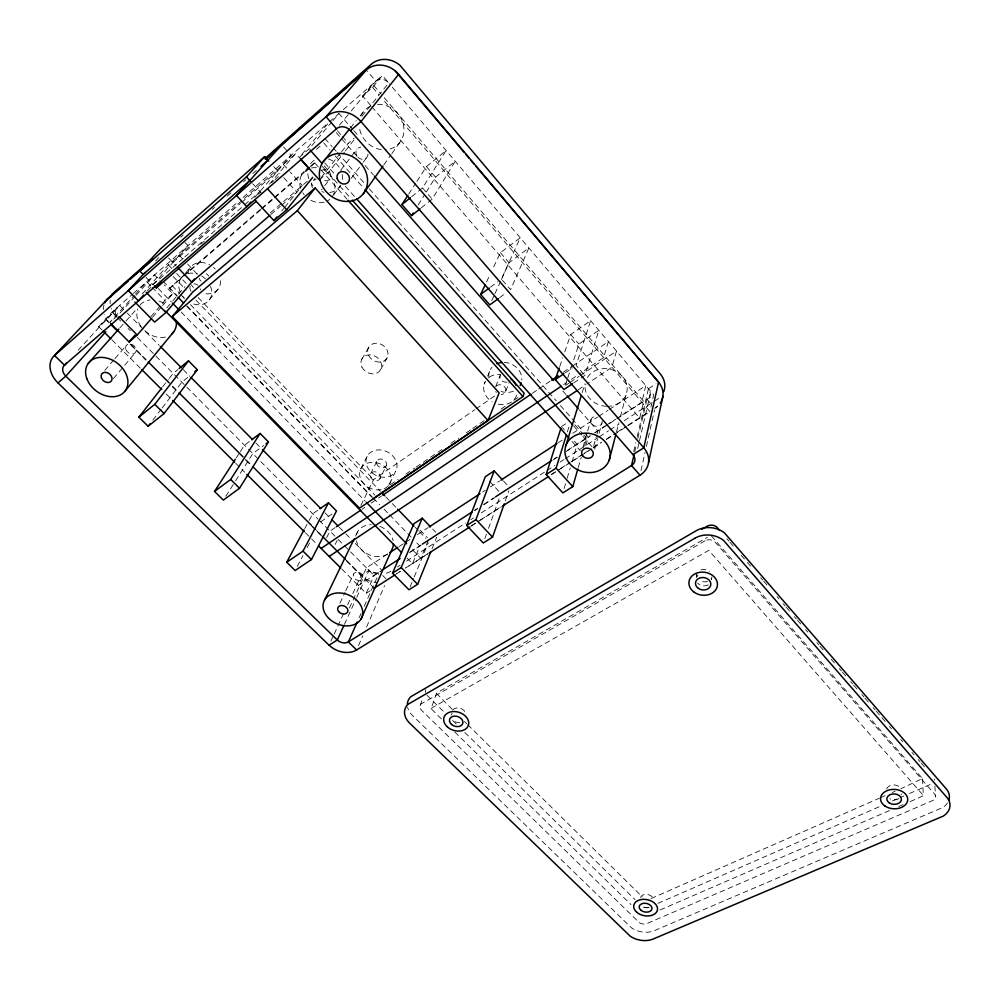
<?xml version="1.0" encoding="UTF-8"?>
<svg xmlns="http://www.w3.org/2000/svg" width="1000" height="1000" viewBox="0 0 1000 1000"><rect width="100%" height="100%" fill="white"/><g stroke="black" fill="none" stroke-linecap="round" stroke-linejoin="round"><path stroke-width="0.75" stroke-dasharray="5 3.75" d="M711.5 579.612L711.862 576.9M696.338 577.112L696.737 574.412A7.662 6.175 8 0 0 697.425 578M711.438 535.925L922.475 778.538L900.825 788.75M922.55 778.825L923.312 795.775L910.212 801.587M441.388 718.9L431.112 708.65L436.575 693.075L707.35 537.362M436.425 693.312L453.325 710.475M641 470.65L645.05 452.45M646.4 446.375L654.5 409.963M650.938 407.088L653.7 394.913L389.45 83.787M637.7 448.475L639.163 442.137M639.513 440.637L650.2 394.375M634.688 451.987L636.45 444.45M637.85 438.425L647 399.25A8.55 7.5 12.1 0 0 648.45 388.725L656.038 383.787M633.7 451.587L635.812 442.612M637.212 436.625L648.45 388.725M616.512 431.838L618.837 422.85M620.388 416.863L626.175 394.4M594.688 449.325L597.5 439.15M599.1 433.338L601.912 423.162M582.837 436.3L593.162 447.987L596.7 435.238M597.1 433.825L597.888 430.988L579.35 409.85M585.862 445.7L588.3 437.175L584.175 432.488M578.263 467.562L581.213 457.287M584.6 445.55L586.712 438.212L583.763 434.862M583.062 447.025L587.25 432.537M587.675 431.1L591.025 419.513M564.15 488.488L566.763 479.663M567.2 478.188L570.25 467.887M571.987 462L577.212 444.338L573.275 439.9M582.188 392.638L584.913 383.787M567.35 431.925L569.6 424.688M581.163 377.925L584.85 375.45L598.862 330.337L578.925 344.062L572.65 363.125M565.4 385.112L567.337 379.25M567.812 377.788L572.163 364.588M559.75 366.512L562.737 357.788M564.738 351.962L570.712 334.525L590.65 320.675L576.138 365.387L584.85 375.45M505.275 500.925L508.837 490.775M484.837 538.625L486.4 534.263M488.488 528.462L499.925 496.525M420.075 705.575L423.038 697.387M505.7 391.375L510.012 380.425M432.05 548.675L436.675 537.275M495.7 386.475L500.15 375.562M428.1 540.712L420.838 558.337L411.037 548.263M410.138 586.912L413.65 578.35M414.237 576.912L428.312 542.663M484.188 384.162L485.312 381.488A17.138 14.763 23.1 0 0 492.1 401.775M487.575 376.163L490.387 369.487M358.475 645.675L362.837 635.675M366.562 627.087L384.6 585.625M359.137 617.725L361.037 613.45M364.2 606.337L378.787 573.6M341.85 569.1L366.163 593.35L374.137 575.588L382.062 570.462L354.625 542.737M491.725 300.675L494.288 295.05M494.938 293.637L500.7 281M501.337 279.587L509.038 262.725L528.875 247.938L510.575 289.662L501.4 279.062L520.237 237.775L500.412 252.688L492.5 269.387M344.412 624.388L356.062 598.825M356.712 597.4L369.012 570.425A7.625 5.913 23.7 0 0 379.412 572.175M349.438 608.013L362.85 578.725A5.2 4 24 0 0 357.625 572.137A5.2 4 24 0 0 354.237 578.188A5.2 4 24 0 0 362.85 578.725M330.975 641L333.537 635.425M334.188 634.038L343.812 613.138M347.663 604.788L350.238 599.212M352.8 593.638L361.15 575.538L369.012 570.425M339.938 603.188L345.15 592.062M345.8 590.675L353.612 573.987M486.575 281.9L489.862 274.95M389.7 483.738L395.7 471.1A16.075 13.037 26.5 0 0 379.825 449.9A16.075 13.037 26.5 0 0 368.988 469.712A16.075 13.037 26.5 0 0 395.7 471.1M431.125 708.363L708.8 550.375L923.4 795.5M355.513 536.1L357.537 531.925M379.975 478.65A5.288 4.263 26.3 0 0 374.712 471.725A5.288 4.263 26.3 0 0 371.188 478.225A5.288 4.263 26.3 0 0 379.975 478.65L386.213 465.863A5.225 4.237 26.5 0 0 381.025 458.988A5.225 4.237 26.5 0 0 377.537 465.45A5.225 4.237 26.5 0 0 386.213 465.863M360.863 505.45L373.612 479.613L474.775 409.7M335.175 544.425L337.175 540.413M370.6 473.762L376.962 461.025M326.55 537.788L329.95 531.138L335.1 527.625M360.838 468.663L367.238 456.188M297.262 566.462L302.938 555.638M307.2 547.525L310.75 540.763M304.75 528.6L308.363 521.862M309.088 520.525L312.7 513.787L318.762 509.575M380.737 369.438L387.163 357.7M361.763 359.325L368.462 347.713M421.287 207.862L432.2 199.137L455.225 161.225L435.525 177.162L425.613 193.075M418.188 205.012L424.787 194.4M225.825 496.225L234.825 482.013M235.637 480.712L252.825 453.575L263.65 445.525M411.6 196.75L422.512 187.938L446.125 150.512L426.438 166.588L416.287 182.312M408.688 194.1L415.45 183.625M236.163 458.025L239.488 452.887M240.325 451.613L244.475 445.188L250.487 440.675M383.85 164.85L390.975 154.838M391.863 153.588L399.875 142.312M351.25 178.3L362.325 163.45M363.25 162.213L366.938 157.25M333.7 194.75L339.575 186.925M152.825 420.163L161.25 409.137M162.188 407.912L181.85 382.2L190.162 375.487M340.887 170L356.925 149.162M324.712 185.725L329.95 178.988M162.65 386.788L168.363 379.5M169.312 378.275L173.113 373.413L177.862 369.55M319.337 179.887L329.2 171.5L344.425 152.113M345.375 150.9L354.9 138.775M321.275 177.45L340.575 153.025M341.55 151.8L348.3 143.25L354.212 138.188M313.412 180.375L315.188 178.15M361.925 116.337L388.738 82.938A9.75 8.662 51.6 0 0 375.838 81.213L367.238 71.125M350.45 127.888L356.275 120.675M360.15 115.862L363.062 112.25M209.438 299.775L218.238 288.9M281.775 210.938L283.725 208.512M284.713 207.3L302.35 185.487L290.338 172.15M311.388 166.213L316.363 161.4M370.788 105.538L362.638 96.062L372.6 87.35L382.388 75.475L388.45 82.6M339.475 125.162L350.288 112.1M351.262 110.913L375.838 81.213M362.638 96.062L372.575 84.062L380.675 93.537M331.95 121.775L309.088 148.875L299.262 157.438L329.487 121.775M332.95 120.6L338.913 113.525L352.8 129.462M113.425 378.575L135.55 352.425M166.762 307.913L171.812 302M172.825 300.825L184.95 286.625M269.462 184.1L295.587 153.663L298.6 157.037M152.475 317.325L161.625 306.7M162.638 305.525L172.8 293.725L164.213 284.875M150.988 316.613L164.913 300.487L172.8 293.725M104.775 370.363L113.963 359.738M114.987 358.55L126.213 345.562M254.775 197.475L291.112 155.375L288.275 152.213M181 278.275L184.7 274.025M185.625 272.962L190.238 267.638M177.087 296.288L169.5 288.463L182.638 276.413M119.85 327.9L124.975 322.137M126 320.988L137.287 308.3M147.2 291.125L187.987 245.637L184.9 242.387M142.225 293.938L168.337 264.913L295.587 153.663M135.15 296.312L117.8 315.462L109.688 322.525L134.35 295.363M136.175 295.188L154.537 274.913L159.913 280.45M135.387 294.237L146.688 281.788L150.975 286.188M78.162 350.213L117.15 307.638L115.113 305.587M102.013 329.988L98.7 326.675L106.363 319.988L119.675 305.425L126.263 312.075M98.7 326.675L112.1 312.05L132.238 294.425M155.625 260.963L158.763 257.55M180.8 237.162L183.125 235.113M212.175 209.462L214.488 207.413M227.275 196.137L233.088 191M243.55 181.775L245.863 179.713M252.838 173.562L256.325 170.487M133.4 293.412L238.375 201.525M243.062 197.425L328.25 122.863M329.412 121.85L338.913 113.525M343.338 109.65L382.388 75.475M172.887 262.462L240.4 203.5M241.575 202.488L277.65 170.963M153.038 284.613L183.575 258.012M184.75 256.988L203.538 240.625M204.713 239.6L243.463 205.85M244.638 204.825L259.913 191.525M200.787 244.237L204.325 241.163M258.5 194L260.85 191.95M271.45 182.725L273.812 180.675M274.988 179.65L278.525 176.575M316.375 149.362L322.688 143.887M183.825 275.4L260.475 209.325M261.65 208.3L273.45 198.137M274.625 197.125L304.113 171.713M310 166.625L315.9 161.55M169.5 288.463L182.512 277.25M183.688 276.238L260.55 210.012M261.725 209L273.55 198.812M274.738 197.787L304.3 172.325M270.312 212.913L307.938 180.7M270.9 214.45L280.35 206.375M281.537 205.362L295.712 193.25M490.412 287.2L497.738 281.775M499.575 297.725L505.688 293.25M476.062 408.825L496.55 394.663M320.688 521.825L332.837 513.462M383.988 489.062L389.125 485.55M390.412 484.675L398.137 479.4M405.85 474.125L414.85 467.975M416.138 467.1L436.712 453.038M438 452.15L441.863 449.513M450.863 443.363L458.575 438.088M466.3 432.825L471.438 429.3M472.725 428.425L484.3 420.513M501.025 409.087L506.163 405.575M513.888 400.3L519.025 396.788M362.175 509.2L364.75 507.438M371.2 503.05L381.512 496.025M532.325 393.338L537.487 389.825M538.775 388.95L550.375 381.05M563.263 372.275L571 367M572.288 366.125L608.387 341.55L603.65 357.562L579.138 374.125M565.087 372.912L572.45 367.9M563.663 384.575L566.237 382.837M571.4 379.35L577.85 375M566.175 385.037L568.763 383.3M570.05 382.425L579.075 376.337M580.375 375.462L616.487 351.1L611.925 367.238L587.288 383.738M573.787 382.9L579.925 378.762M578.2 389.812L585.988 384.6M561.462 426.587L567.388 422.688M387.325 554.212L366.438 567.837L358.312 585.513L380.525 571.163M399.075 546.55L404.3 543.138M405.6 542.288L410.825 538.888M417.35 534.625L427.8 527.812M482.625 492.05L485.238 490.35M490.462 486.95L499.6 480.988M558.35 442.675L562.263 440.112M572.712 433.312L597.513 417.125M598.812 416.275L607.95 410.312M609.263 409.462L645.812 385.625L641.85 402.238L617.025 418.288M410.575 551.737L421.037 544.975M474.6 510.35L477.225 508.663M483.75 504.438L494.2 497.675M554.312 458.825L556.925 457.137M567.375 450.387L589.587 436.025M594.812 432.65L605.275 425.887M606.575 425.05L615.725 419.137M409.412 552.788L421.388 545.05M474.738 510.575L477.8 508.6M483.875 504.663L494.325 497.912M553.112 459.925L557.812 456.887M565.675 451.8L590.6 435.7M594.913 432.9L653.7 394.913M397.425 566.975L400.05 565.288M406.613 561.062L465.613 523M470.85 519.625L473.475 517.925M481.337 512.863L545.588 471.425M546.9 470.575L554.763 465.5M560.013 462.113L563.95 459.575M565.262 458.738L598.038 437.587M599.35 436.75L608.525 430.825M609.837 429.988L619.012 424.062M624.263 420.675L653.1 402.075M654.412 401.225L659.663 397.85M400.238 571.462L396.287 574L400.325 571.475M427.837 553.75L405.487 568.088L427.912 553.812M471.213 525.9L479.1 520.837M480.412 519.987L501.438 506.488M551.388 474.412L559.275 469.35M560.588 468.512L569.788 462.6M571.1 461.75L582.938 454.162M584.25 453.312L588.188 450.788M593.45 447.413L601.337 442.35M606.6 438.975L615.8 433.062M617.112 432.212L626.312 426.312M627.625 425.462L649.975 411.125M655.225 407.738L657.862 406.05M366.163 593.35L374.2 588.212L346.637 560.612M471.087 526.112L501.463 506.712M551.15 474.837L591.838 448.787M593.15 447.95L601.3 442.775M606.275 439.538L649.9 411.65L382.725 99.188M651.137 898.525L879.425 798.15M880.85 797.525L885.125 795.65M892.262 792.513L895.113 791.25M657.987 903.375L880.888 806.025M892.312 801.025L903.737 796.038M909.463 793.538L932.325 783.562M660.125 909.963L890.212 810.25M898.775 806.538L903.062 804.675M454.775 732.013L630.988 904.613M427.062 695.337L444.862 712.812M452.65 720.462L457.1 724.837M464.875 732.487L635.062 899.65M464.45 721.45L466.675 723.637M467.788 724.737L642.387 896.975M111.962 339.9L140.7 368.55M166.112 393.9L171.65 399.4M235.75 463.312L244.587 472.137M305.375 532.737L317.538 544.862M145.863 359.913L129.35 343.4L145.95 360.05M172.3 386.337L177.8 391.838M246.075 460.087L251.575 465.588M312.15 526.138L315.45 529.438M316.55 530.538L320.95 534.95M346.287 560.262L363.9 577.875M106.363 319.988L108.562 322.188M130.6 344.263L146.037 359.725M172.488 386.213L178 391.725M246.337 460.163L250.75 464.588M312.475 526.4L321.287 535.225M172.438 386.575L177.95 392.1M245.275 459.5L250.787 465.025M311.488 525.812L321.413 535.75M346.8 561.163L361.15 575.538A19.062 14.787 23.7 0 0 377.612 582.45M112.1 312.05L116.5 316.488M117.137 317.5L121.525 321.912M128.125 328.537L130.325 330.75M137.425 337.525L317.987 519.113M319.088 520.225L337.1 538.337M338.2 539.438L374.137 575.588M127.362 313.188L159.2 345.35M183.35 369.738L189.938 376.4M255.812 442.938L261.3 448.475M324.975 512.8L330.462 518.337M339.25 527.212L344.738 532.762M345.838 533.862L353.525 541.625M382.7 575.487L385.988 578.8M407.025 558.138L412.463 563.7L419.837 546.05L415.5 541.575M146.037 277.413L153.225 284.8M152.05 287.288L164.913 300.487M158.312 288.55L171.388 301.988M181.2 312.062L365.288 501.25M172.025 285.562L179.625 293.412M180.712 294.525L185.05 299.012M190.475 304.625L374.988 495.213M163.05 281.175L177.138 295.712M186.887 305.763L372.163 496.875M373.25 498L379.75 504.7M384.087 509.175L388.413 513.638M389.5 514.763L411.175 537.112M186.85 306.35L372.238 497.537M420.15 530.138L427.413 537.663M173.162 276.525L186.188 290.025M195.95 300.138L380.375 491.25M385.8 496.863L391.225 502.488M392.3 503.612L396.637 508.113M415.087 527.225L418.338 530.588M419.425 531.712L425.938 538.462M168.65 258.05L176.05 265.763M168.337 264.913L172.488 269.212M176.625 273.5L186.975 284.25M198.225 297.587L373.612 479.613M432.638 529.012L435.75 532.263M179.262 255.362L182.375 258.612M187.562 264.037L197.938 274.875M489.475 481.225L499.913 492.5M503.575 481.075L508.8 486.75M252.763 183.713L261.15 192.887M273.775 166.675L279.862 173.412M283.725 177.688L296.887 192.237M283.337 164.375L289.337 171.038M283.55 146.95L287.337 151.163M322.262 166.35L351.25 198.938M314.938 163.15L347.025 199.15M562.45 427.7L564.412 429.913M324.625 162.85L334.975 174.5M345.325 186.15L355.675 197.812M572.025 441.413L580.312 450.737M324.162 165.837L329.2 171.5M324.888 138.438L332.125 146.637M333.15 147.812L336.25 151.325M337.287 152.5L365.175 184.125M369.312 188.812L556.275 400.863M560.413 405.55L583.138 431.325M574.888 424.812L582.775 433.738M323.738 142.963L329.938 149.975M335.1 155.825L364 188.55M573.55 425.788L581.8 435.138M337.413 130.812L341.375 135.338M342.362 136.463L348.3 143.25M336.287 132.675L356.887 156.163M365.125 165.562L373.363 174.95M562.875 391.05L565.962 394.575M353.787 130.6L357.75 135.15M726.862 538.725L728.913 541.087M729.938 542.263L735.05 548.175M741.188 555.25L746.3 561.163M747.312 562.337L751.413 567.062M760.612 577.688L762.663 580.05M763.675 581.225L767.775 585.95M776.975 596.575L779.025 598.938M783.112 603.663L785.163 606.025M786.175 607.2L790.275 611.925M794.362 616.65L796.413 619.012M797.425 620.2L801.525 624.913M805.612 629.637L807.663 632M816.862 642.625L818.913 644.987M819.925 646.175L824.025 650.888M831.175 659.163L835.275 663.875M839.362 668.6L841.413 670.962M842.425 672.15L846.525 676.875M850.612 681.587L852.65 683.95M853.675 685.138L857.775 689.862M861.862 694.575L863.9 696.938M864.925 698.125L869.025 702.85M873.112 707.562L875.15 709.925M876.175 711.112L885.387 721.737M889.475 726.462L891.525 728.825M900.725 739.45L902.775 741.812M911.975 752.438L914.013 754.8M918.112 759.525L920.15 761.875M921.175 763.062L925.263 767.788M422.512 187.938L432.2 199.137M371.8 106.725L639.688 418.188L643.662 401.4L381.688 94.725M426.438 166.588L435.525 177.162M500.412 252.688L509.038 262.725M570.712 334.525L578.925 344.062M372.6 87.35L378.675 94.45M647 399.25L650.925 403.837M934.887 786.15L935.537 796.775M649.15 907.513A6.475 4.387 11.1 0 1 642.1 906.188M640.588 897.65A6.45 4.387 11.1 0 1 647.7 894.513A6.45 4.387 11.1 0 1 653.275 900.037M459.825 722.425A6.887 5.062 18 0 1 452.575 720.025M451.012 715.088A6.887 5.062 18 0 1 452.125 713.413M452.812 710.1A6.863 5.05 18 0 1 459.862 708.162A6.863 5.05 18 0 1 465.525 713.312M899.062 798.487A7.3 5.213 2.8 0 1 889.85 798.812M901.175 793.863A7.3 5.213 2.8 0 1 901.287 794.875M886.75 788.875A7.275 5.213 2.7 0 1 893.263 784.912A7.275 5.213 2.7 0 1 900.625 788.375M708.312 584.875A7.688 6.188 8.1 0 1 697.613 583.112M696.5 577.275A7.688 6.188 8.1 0 1 698.012 575.262M711.162 578.513A7.688 6.188 8.1 0 1 711.388 579.738M707.6 581.4A7.662 6.175 8 0 1 700.425 580.788M700.987 569.888A7.662 6.175 8 0 1 709.412 571.275M934.425 779.087A7.025 5.038 1.5 0 1 934.525 780.075M648.413 907.463A6.125 4.15 11.1 0 1 641.737 906.2M425.425 692.5A6.575 4.862 19.2 0 1 425.913 689.7M947.513 802.887A20.938 14.875 1.8 0 1 942.75 807.525L654.312 930.675A18.225 12.237 11.2 0 1 631.562 927.9L412.537 715.575A19.562 14.375 19.2 0 1 407.612 707.212M381.062 489.637A16.275 13.125 26.3 0 1 359.613 474.425A16.275 13.125 26.3 0 1 379.663 463.713A16.275 13.125 26.3 0 1 388.2 485.825M191 291.212A5.8 4.65 39.7 0 1 190.2 286.363M193.9 283.9A5.8 4.65 39.7 0 1 197.975 285.275M200.45 288.85A5.8 4.65 39.7 0 1 200.613 289.862M200.9 281.112A5.713 4.612 40.1 0 1 199.312 278.325M206.175 273.762A5.713 4.612 40.1 0 1 208.65 275.975M210.575 286.363A17.837 14.287 39.7 0 1 207.562 301.788A17.837 14.287 39.7 0 1 190.912 302.975M184.375 298.312A17.837 14.287 39.7 0 1 182.862 296.575M180.037 291.725A17.837 14.287 39.7 0 1 182.887 276.2M188.025 273.575A17.837 14.287 39.7 0 1 197.537 274.1M201.7 276.038A17.837 14.287 39.7 0 1 205.438 278.875M220.538 280.725A17.587 14.175 40.1 0 1 205.162 293.688M193.487 287.488A17.587 14.175 40.1 0 1 191.337 284.85M188.175 272.887A17.587 14.175 40.1 0 1 209.7 264.825M213.5 267.425A17.587 14.175 40.1 0 1 215.188 269.012M496.087 386.213A5.575 4.8 23.1 0 1 505.15 387.6A5.575 4.8 23.1 0 1 501.15 394.525M496.337 392.438A5.575 4.8 23.1 0 1 495.712 391.6M507.075 382.062A5.5 4.763 23.2 0 1 501.3 380.125A5.5 4.763 23.2 0 1 500.513 374.712M516.65 395.062A17.138 14.763 23.1 0 1 513.737 400.025M511.475 401.95A17.138 14.763 23.1 0 1 496.138 403.65M489.275 377.175A17.138 14.763 23.1 0 1 500.4 374.45M513.513 391.163A16.912 14.65 23.2 0 1 501.012 391.438M488.875 377.912A16.912 14.65 23.2 0 1 492.088 367.15M504.175 362.4A16.912 14.65 23.2 0 1 521.838 380.05M312.587 187.75A6.125 5.263 43.9 0 1 312 182.387M314.088 180.15A6.125 5.263 43.9 0 1 316.137 179.6M322.1 189.1A6.125 5.263 43.9 0 1 321.4 189.85M321.225 170.712A6.037 5.213 44.6 0 1 328.938 171.537A6.037 5.213 44.6 0 1 329.75 179.237A6.037 5.213 44.6 0 1 322.15 179.412M329.837 199.275A18.863 16.175 43.9 0 1 327.188 201.025M324.162 202.175A18.863 16.175 43.9 0 1 308.7 198.975M304.25 194.8A18.863 16.175 43.9 0 1 302.825 192.812M300.738 188.5A18.863 16.175 43.9 0 1 303.913 171.938M311.462 167.963A18.863 16.175 43.9 0 1 317.15 167.838M323.95 170.138A18.863 16.175 43.9 0 1 332.013 196.975M340.712 185.15A18.587 16.025 44.5 0 1 329.688 192.488M324.1 192.225A18.587 16.025 44.5 0 1 321.85 191.625M312.975 185.725A18.587 16.025 44.5 0 1 311.462 183.837M308.75 178.575A18.587 16.025 44.5 0 1 307.887 170.712M310.575 163.775A18.587 16.025 44.5 0 1 315.325 159.675M328.425 158.925A18.587 16.025 44.5 0 1 341.188 171.075M342.175 174.45A18.587 16.025 44.5 0 1 342.175 181.137M387.675 553.975A19.325 15.163 24.4 0 1 369.075 554.738A19.325 15.163 24.4 0 1 356.4 540.8M356.45 534.688A19.325 15.163 24.4 0 1 371.3 524.725M379.837 526.375A19.325 15.163 24.4 0 1 393.137 540.775M165.5 337.062A21.5 16.85 38.9 0 1 143.812 329.8M141.125 326.637A21.5 16.85 38.9 0 1 137.8 308.95M140.013 305.113A21.5 16.85 38.9 0 1 150.05 300M159.062 301.1A21.5 16.85 38.9 0 1 166.45 305M602.15 421.238A5.75 4.963 15.4 0 1 597.013 426.35A5.75 4.963 15.4 0 1 590.8 421.425A5.75 4.963 15.4 0 1 595.925 416.312M587.4 377.512A21.3 18.675 15.2 0 1 623.663 378.113A21.3 18.675 15.2 0 1 607.925 406.325M606.55 406.312A21.3 18.675 15.2 0 1 585.025 384.4M368 154.062A6.45 5.65 45.8 0 1 364.2 159.088A6.45 5.65 45.8 0 1 357.625 156.862M356.887 155.85A6.45 5.65 45.8 0 1 360.812 147.137M377.5 104.525A23.837 21.137 47.9 0 1 403.612 125.775A23.837 21.137 47.9 0 1 385.513 149.775M381.175 149.6A23.837 21.137 47.9 0 1 359.225 125.738M360.95 115.887A23.837 21.137 47.9 0 1 371.9 105.675M108.425 322.188A21.562 16.688 39.6 0 1 104.338 314.425M103.5 309.55A21.562 16.688 39.6 0 1 104.012 304.925M116.538 316.05A8.625 6.675 39.6 0 1 117.15 307.638M657.3 406.575A21.375 18.75 12.1 0 1 654.837 408.438M390.875 571.213A18.913 14.737 23.8 0 1 384.888 573.462M377.912 573.438A18.913 14.737 23.8 0 1 367.863 569.212M116.188 316.5A21.363 16.612 39.8 0 1 111.312 308.525M110.188 303.65A21.363 16.612 39.8 0 1 110.2 300.1M705.062 540.788L421.112 703.95A6.65 4.888 19.2 0 0 421.662 710.375L639.237 922.575A6.2 4.162 11.2 0 0 647 923.512L933.3 800.275A7.113 5.062 1.8 0 0 934.45 793.925L714.638 541.562A7.55 6.175 7.6 0 0 705.062 540.788M361.938 367.038A10.75 9.012 31 0 0 379.75 370.9A10.75 9.012 31 0 0 372.113 355.112A10.75 9.012 31 0 0 361.938 367.038M368.612 355.35A10.6 8.95 31.4 0 0 386.188 359.15A10.6 8.95 31.4 0 0 378.688 343.5A10.6 8.95 31.4 0 0 368.612 355.35M125.862 349.45A5.8 4.462 38 0 0 134.963 353.062A5.8 4.462 38 0 0 131.825 344.425A5.8 4.462 38 0 0 125.862 349.45"/><path stroke-width="1.5" d="M648.538 462.638L662.9 396.325M633.987 455L631.525 465.538L348.363 641.925A8.125 6.062 23.2 0 1 337.3 640L65.812 376.138A9.237 6.913 37.9 0 1 64.475 365.175L54.525 355.475L108.012 298.425L152.05 259.475M609.175 460.288A22.862 19.438 15.5 0 0 582.612 433.338A22.862 19.438 15.5 0 0 570.913 464.938A22.862 19.438 15.5 0 0 609.175 460.288L615.75 434.825M561 428.038L546.175 474.513L562.837 492.9L572.762 486.65L577.837 469.038M565.837 445.75L581.275 395.588M546.175 474.513L556.087 468.15L566.45 434.825M572.55 383.725L563.95 389.513L555.262 379.588L559.25 367.962M502.537 479.938L494.175 470.875L485.3 476.712L466.737 525.513L483.288 542.975L492.537 537.15L504.25 503.825M466.737 525.513L475.975 519.575L494.175 470.875M373.312 498.663L522.938 396.575L524.175 393.275L352.287 200.1M488.05 420.487L499.113 392.887L315.2 188L192.812 291.975L172.237 316.512L359.525 508.175L488.05 420.487L297.337 210.688L315.2 188M430.562 526.85L422.262 518.2L413.938 523.688L392.537 573.138L408.963 589.763L417.612 584.312L430.9 551.525M392.537 573.138L401.188 567.587L422.262 518.2M361.175 618.837A20.6 15.55 23.8 0 0 340.475 593A20.6 15.55 23.8 0 0 327.025 616.413A20.6 15.55 23.8 0 0 361.175 618.837L391.838 549.625A19.325 15.163 24.4 0 0 393.413 543.888M357.238 621.987L348.363 641.925L356.613 649.963L639.987 475.213A22.95 19.525 12.8 0 0 643.812 447.812L658.575 382.15L398.65 74.325A24.362 21.662 51.6 0 0 366.287 70L265.287 159.325M343.775 625.8L337.3 640L329.05 645.175L57.975 382.9A23.112 17.275 37.9 0 1 54.525 355.475L326.05 116.775L366.287 70L265.85 159.05M498.363 298.625L489.8 304.887L480.637 294.425L485.25 284.688M324.487 600.212L354.162 538.888M304.025 529.938L286.7 562.238L295.138 570.513L311.488 559.513L336.475 510.95L328.475 502.825L319.975 508.738M286.7 562.238L303.025 551.138L328.475 502.825M407.837 195.413L401.912 204.575L411.587 215.625L413.237 212.963M235.325 459.312L214.525 491.425L223.363 500.1L239.525 488.25L268.463 441.938L260.087 433.45L251.688 439.762M214.525 491.425L230.662 479.475L260.087 433.45M363.375 193.637L382.962 166.1M161.7 388L138.863 417.175L148.138 426.275L164.075 413.537L197.288 369.725L188.525 360.838L179.05 368.575M148.138 426.275L150.013 423.825M138.863 417.175L154.775 404.325L188.525 360.838M398.65 74.325L360.975 121.562L350.438 130.65A10.512 9.175 47.4 0 0 336.525 128.737L326.05 116.775A26.288 22.925 47.4 0 1 360.975 121.562L643.812 447.812L633 454.588A9.175 7.812 12.8 0 1 631.525 465.538L639.987 475.213M254.762 199.762L273.925 220.625L286.675 209.788L312.7 177.362M323.3 161.575L349.487 129.088M273.925 220.625L276.875 216.988M125.325 390.712L173.812 331.662M134.913 302.062L154.637 322.113L165.938 312.5L194.412 279.012M110.775 323.6L129.088 341.95L137.238 335.012L151.463 318.5M129.088 341.95L135.062 335.037M250.85 202.025L246.825 206.688L236.5 195.5L281.663 144.838M88.038 363.638L118.825 329.05M154.262 285.863L156.312 287.975L161.25 282.413M143.65 295.075L138.438 300.887L128.325 290.587L145.125 272.362M105.838 331.788L65.812 376.138L57.975 382.9M142.95 274.25L139.875 271.087L246.475 176.838L264.7 156.637L268.738 161.112M66.575 362.875L64.475 365.175L336.525 128.737M139.875 271.087L160.175 249.237L264.7 156.637M152.075 258.688L112.45 293.85A21.363 16.612 39.8 0 0 110.962 296.788M265.138 158.387L371.2 64.3A24.137 21.5 52.2 0 1 399.875 65.2L660.387 374.075A21.175 18.65 12 0 1 663.737 391.7M105.838 300.9L128.038 281.225M130.375 279.15L149.05 262.587M260.975 166.388L267.95 160.225M143.175 274.475L249.85 180.525M156.312 287.975L256.2 201.3M306.462 169.675L308.825 167.65M305.475 171.3L309.025 168.25M269.725 215.463L191.775 282.113L178.137 267.925M172.237 316.512L297.337 210.688M194.913 371.65L197.288 369.725M401.912 204.575L410.4 197.725M411.587 215.625L420.075 208.837M266.05 443.725L268.463 441.938M480.637 294.425L489.188 288.1M336.388 526.75L360.887 510.075M382.8 495.15L531.038 394.212M551.663 380.175L558.112 375.788M555.262 379.588L563.862 373.75M321.112 548.425L561.075 386.325M329.162 556.45L576.912 390.675M389.938 552.513L397.762 547.4M429.1 526.962L480.012 493.762M500.9 480.138L557.038 443.525M383.137 569.475L400.125 558.488M422.337 544.138L471.987 512.038M495.513 496.838L551.7 460.513M374.05 588.3L395.062 574.837M429.225 552.975L469.938 526.9M502.775 505.863L548.763 476.425M701.8 529.3L707.2 526.175A7.45 6.138 7.3 0 1 716.637 526.912L719.7 530.462M154.775 404.325L164.075 413.537M230.662 479.475L239.525 488.25M303.025 551.138L311.488 559.513M103.112 331.087L110.85 338.8M141.8 369.65L161.7 389.487M172.75 400.513L234.638 462.212M246.8 474.338L304.275 531.638M318.637 545.962L340.75 568M110.763 324.4L117.375 331.025M148.238 361.925L169.188 382.9M179.1 392.837L243.038 456.85M252.95 466.788L311.375 525.288M322.388 536.325L345.538 559.513M118.888 316.55L137.238 335.012M160.3 346.45L181.163 367.525M191.038 377.5L252.525 439.6M262.4 449.588L320.588 508.363M331.562 519.45L338.15 526.1M401.188 567.587L417.612 584.312M165.512 311.1L401.587 552.575M146.163 292.275L165.938 312.5M172.475 303.113L179.013 309.825M366.375 502.362L406.675 543.787M178.175 297.413L183.6 303M381.45 492.375L384.712 495.737M397.725 509.237L414 526.1M475.975 519.575L492.537 537.15M246.475 176.838L250.675 181.425M267.462 188.725L286.675 209.788M556.087 468.15L572.762 486.65M300.262 158.562L319.337 179.887M300.6 159.275L308.625 168.238M348.05 200.312L522.938 396.575M356.712 198.975L568.925 437.912M310.087 150.013L322.163 163.588M365.037 189.713L572.513 424.613M374.387 176.125L553.6 380.487M566.987 395.75L578.325 408.675M350.438 130.65L633 454.588M395.238 70.938L463.85 152.012M465.863 154.4L468.888 157.975M470.913 160.362L473.938 163.938M475.95 166.325L658.575 382.15A21.375 18.75 12.1 0 1 660.263 403.162M948.85 800.15A20.938 14.875 1.8 0 0 946.237 788.825L724.525 532.95A22.225 18.175 7.6 0 0 696.25 530.7L410.85 696.7A19.562 14.375 19.2 0 0 407.35 704.3M510.688 378.562A17.138 14.763 23.1 0 1 516 385.312M496.938 363.725A16.912 14.65 23.2 0 1 502.025 362.463M521.275 382.887A16.912 14.65 23.2 0 1 520.112 385.513M176.412 321.887A21.5 16.85 38.9 0 1 171.575 334.062M104.775 302.825A21.562 16.688 39.6 0 1 108.012 298.425M356.613 649.963A20.312 15.15 23.2 0 1 329.05 645.175M695.1 538.125L408.013 704.312A19.688 14.4 19.2 0 0 409.738 723.238L630.25 936.213A18.337 12.25 11.3 0 0 653.138 939.038L943.312 816.075A21.075 14.912 1.9 0 0 946.825 797.337L723.575 540.413A22.387 18.25 7.7 0 0 695.1 538.125M636.688 912.2A12.062 8.15 11.1 0 0 656.938 911.462A12.062 8.15 11.1 0 0 643.213 899.35A12.062 8.15 11.1 0 0 636.688 912.2M640.8 910.15A6.5 4.387 11.1 0 0 651.7 909.725A6.5 4.387 11.1 0 0 644.287 903.213A6.5 4.387 11.1 0 0 640.8 910.15M447.463 726.988A12.825 9.4 18 0 0 468.363 725.413A12.825 9.4 18 0 0 452.788 711.587A12.825 9.4 18 0 0 447.463 726.988M451.5 724.425A6.9 5.062 18 0 0 462.738 723.55A6.9 5.062 18 0 0 454.338 716.125A6.9 5.062 18 0 0 451.5 724.425M884.975 806.038A13.6 9.688 2.8 0 0 907.412 801.513A13.6 9.688 2.8 0 0 890.025 789.762A13.6 9.688 2.8 0 0 884.975 806.038M889.2 802.875A7.325 5.225 2.8 0 0 901.275 800.425A7.325 5.225 2.8 0 0 891.888 794.112A7.325 5.225 2.8 0 0 889.2 802.875M694.287 592.312A14.338 11.525 8.1 0 0 717.312 586.1A14.338 11.525 8.1 0 0 697.925 572.688A14.338 11.525 8.1 0 0 694.287 592.312M698.388 588.387A7.725 6.2 8.1 0 0 710.775 585.013A7.725 6.2 8.1 0 0 700.312 577.812A7.725 6.2 8.1 0 0 698.388 588.387M338.65 611.613A5.35 4.05 23.8 0 0 347.525 612.2A5.35 4.05 23.8 0 0 342.1 605.5A5.35 4.05 23.8 0 0 338.65 611.613M101.412 377.887A5.987 4.537 37.2 0 0 110.812 381.613A5.987 4.537 37.2 0 0 107.487 372.788A5.987 4.537 37.2 0 0 101.412 377.887M86.875 378.738A23.05 17.45 37.2 0 0 122.987 393.212A23.05 17.45 37.2 0 0 110.425 359.25A23.05 17.45 37.2 0 0 86.875 378.738M583.15 456.413A5.95 5.05 15.5 0 0 593.088 455.15A5.95 5.05 15.5 0 0 586.125 448.175A5.95 5.05 15.5 0 0 583.15 456.413M337.212 178.575A6.688 5.8 44.1 0 0 347.7 182.838A6.688 5.8 44.1 0 0 344.925 172.1A6.688 5.8 44.1 0 0 337.212 178.575M320.1 180.113A25.7 22.312 44.1 0 0 360.35 196.775A25.7 22.312 44.1 0 0 349.913 155.45A25.7 22.312 44.1 0 0 320.1 180.113"/></g></svg>
